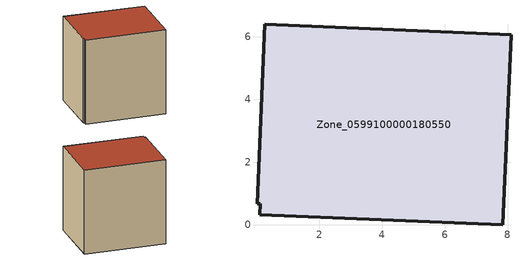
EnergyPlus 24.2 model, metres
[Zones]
Zone_0599100000180550
 floor ground (C_G): 0.1,0.33 0.12,0.67 0.02,0.68 0.27,6.4 8.11,6.06 7.84,0 z1.6
 wall outside (C_F): 8.11,6.06 0.27,6.4 0.02,0.68 0.12,0.67 0.1,0.33 7.84,0 8.11,6.06 z1.6:9.86
 roof outside (C_R): 0.12,0.67 0.1,0.33 7.84,0 8.11,6.06 0.27,6.4 0.02,0.68 z9.86
[BUILDING]
Pand.0599100000180550: North Axis=0; Terrain=City; Loads Convergence Tolerance Value=0.04; Temperature Convergence Tolerance Value=0.4; Solar Distribution=FullExterior; Maximum Number of Warmup Days=25; Minimum Number of Warmup Days=1
[Site:Location]
Rotterdam.The.Hague.AP_ZH_NLD Design_Conditions: Latitude=51.96; Longitude=4.45; Time Zone=1; Elevation=-4.5
[SITE:GROUNDTEMPERATURE:BUILDINGSURFACE]
18, 18, 18, 18, 18, 18, 18, 18, 18, 18, 18, 18
[MATERIAL] Thermal Absorptance=0.9; Solar Absorptance=0.7; Visible Absorptance=0.7
Name | Roughness | Thickness | Conductivity | Density | Specific Heat
G.TC.1946-1964 | MediumSmooth | 0.15 | 1 | 540 | 1210
F.TC.1946-1964 | Rough | 0.3 | 0.857143 | 1920 | 840
R.TC.1946-1964 | MediumRough | 0.2 | 0.235294 | 1500 | 1000
[CONSTRUCTION]
C_G: G.TC.1946-1964
C_F: F.TC.1946-1964
C_R: R.TC.1946-1964
[ZONE]
Zone_0599100000180550: Type=1; Multiplier=1; Ceiling Height=Autocalculate; Volume=Autocalculate; Floor Area=autocalculate; Part of Total Floor Area=Yes
[ZONEINFILTRATION:DESIGNFLOWRATE]
Infil_Zone_0599100000180550: Zone or ZoneList or Space or SpaceList=Zone_0599100000180550; Schedule=AlwaysOn; Design Flow Rate Calculation Method=Flow/Area; Flow Rate per Floor Area=0.003; Constant Term Coefficient=1; Temperature Term Coefficient=0; Velocity Term Coefficient=0; Velocity Squared Term Coefficient=0
[HVACTEMPLATE:ZONE:IDEALLOADSAIRSYSTEM]
Zone_0599100000180550: Maximum Heating Supply Air Temperature=50; Minimum Cooling Supply Air Temperature=13; Maximum Heating Supply Air Humidity Ratio=0.0156; Minimum Cooling Supply Air Humidity Ratio=0.0077; Heating Limit=NoLimit; Cooling Limit=NoLimit; Dehumidification Control Type=ConstantSensibleHeatRatio; Cooling Sensible Heat Ratio=0.7; Dehumidification Setpoint=60; Humidification Control Type=None; Humidification Setpoint=30; Outdoor Air Method=None; Outdoor Air Flow Rate per Person=0.00944; Outdoor Air Flow Rate per Zone Floor Area=0; Outdoor Air Flow Rate per Zone=0; Demand Controlled Ventilation Type=None; Outdoor Air Economizer Type=NoEconomizer; Heat Recovery Type=None; Sensible Heat Recovery Effectiveness=0.7; Latent Heat Recovery Effectiveness=0.65
[ZONECONTROL:THERMOSTAT]
ThermostatControl_Zone_0599100000180550: Zone or ZoneList=Zone_0599100000180550; Control Type Schedule=DualSetpointControlType; Control 1=Thermostat_Zone_0599100000180550; Temperature Difference Between Cutout And Setpoint=0
[THERMOSTATSETPOINT:DUALSETPOINT]
Thermostat_Zone_0599100000180550: Heating Setpoint Temperature Schedule=HeatingSetpoint_Zone_0599100000180550; Cooling Setpoint Temperature Schedule=CoolingSetpoint_Zone_0599100000180550
[SCHEDULE:COMPACT]
HeatingSetpoint_Zone_0599100000180550: Through: 12/31, For: AllDays, Until: 24:00, 21
CoolingSetpoint_Zone_0599100000180550: Through: 12/31, For: AllDays, Until: 24:00, 24
DualSetpointControlType: Through: 12/31, For: AllDays, Until: 24:00, 4
AlwaysOn: Through: 12/31, For: AllDays, Until: 24:00, 1
